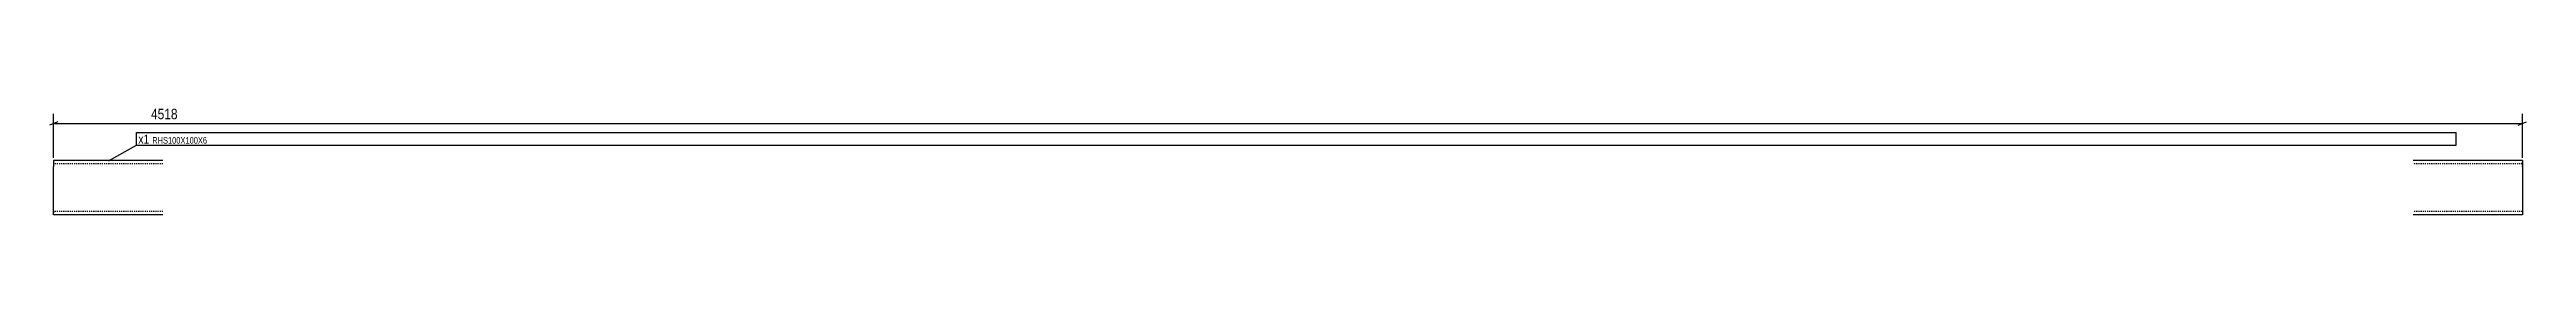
# Model space of a CAD drawing. Header units: millimetres. Extents: x 15 to 4548, y 15 to 215.
import ezdxf

# ---------------------------------------------------------------- set-up
doc = ezdxf.new("R2010")
doc.units = ezdxf.units.MM
doc.linetypes.add('DXK_LINE_DOT2', pattern=[3.9198, 1.9599, -1.9599])
for name, color, linetype in [('MÅLSÆTNING', 7, 'Continuous'), ('STÅL', 7, 'Continuous'), ('TEKST', 7, 'Continuous')]:
    doc.layers.add(name, color=color, linetype=linetype)
doc.styles.add('Arial Narrow', font='ARIALN.TTF', dxfattribs={"height": 0.2})

msp = doc.modelspace()

# ---------------------------------------------------------------- linework, layer by layer
at = {"layer": 'MÅLSÆTNING', "color": 7, "linetype": 'Continuous'}
for p, q in [((30, 185.9), (15, 179.9)), ((22.5, 120), (22.5, 200.7)), ((22.5, 182.9), (4540, 182.9)), ((4532.5, 179.9), (4547.5, 185.9)), ((4540, 120), (4540, 200.7))]:
    msp.add_line(p, q, dxfattribs=at)
at = {"layer": 'STÅL', "color": 2, "linetype": 'Continuous'}
for p, q in [((22.5, 115), (22.5, 103)), ((222.5, 115), (22.5, 115)), ((22.5, 22.4), (22.5, 103)), ((4540, 115), (4340, 115)), ((4540, 115), (4540, 114.1)), ((4540, 114.1), (4540, 103)), ((4540, 103), (4540, 27)), ((22.5, 15.9), (22.5, 22.4)), ((22.5, 15), (22.5, 15.9)), ((222.5, 15), (22.5, 15)), ((4540, 15), (4340, 15)), ((4540, 27), (4540, 15))]:
    msp.add_line(p, q, dxfattribs=at)
at = {"layer": 'STÅL', "color": 7, "linetype": 'DXK_LINE_DOT2'}
for p, q in [((222.5, 109), (22.5, 109)), ((4540, 109), (4340, 109)), ((4540, 103), (4540, 111.5)), ((22.5, 22.4), (22.5, 21.5)), ((22.5, 21), (22.5, 21.5)), ((222.5, 21), (22.5, 21)), ((22.5, 21), (22.5, 18.5)), ((22.5, 15), (22.5, 15)), ((4540, 21), (4340, 21)), ((4540, 21), (4540, 21.5))]:
    msp.add_line(p, q, dxfattribs=at)

# ---------------------------------------------------------------- next in the draw order: wipeouts: each hides what was drawn before it
at = {"color": 0}
for points, layer in [([(4365.9, 186.7), (4365.9, 214.7), (196.6, 214.7), (196.6, 186.7)], 'MÅLSÆTNING'), ([(197.6, 145.8), (197.6, 163.3), (177.4, 163.3), (177.4, 145.8)], 'TEKST')]:
    msp.add_wipeout(points, dxfattribs=at).dxf.layer = layer

# ---------------------------------------------------------------- next in the draw order: texts
at = {"layer": 'MÅLSÆTNING', "color": 3, "style": 'Arial Narrow'}
msp.add_text('4518', height=19.09, dxfattribs=at).set_placement((200.6, 190.7))

# ---------------------------------------------------------------- next in the draw order: wipeouts: each hides what was drawn before it
at = {"color": 0}
msp.add_wipeout([(197.6, 145.8), (197.6, 163.3), (177.4, 163.3), (177.4, 145.8)], dxfattribs=at).dxf.layer = 'TEKST'

# ---------------------------------------------------------------- next in the draw order: linework, layer by layer
at = {"layer": 'TEKST', "color": 7, "linetype": 'Continuous'}
for p, q in [((122.7, 114.5), (174.4, 142.8)), ((174.4, 142.8), (174.4, 166.3))]:
    msp.add_line(p, q, dxfattribs=at)

# ---------------------------------------------------------------- next in the draw order: wipeouts: each hides what was drawn before it
at = {"color": 0}
msp.add_wipeout([(4415.9, 145.8), (4415.9, 158.3), (202.9, 158.3), (202.9, 145.8)], dxfattribs=at).dxf.layer = 'TEKST'

# ---------------------------------------------------------------- next in the draw order: wipeouts: each hides what was drawn before it
msp.add_wipeout([(4415.9, 145.8), (4415.9, 158.3), (202.9, 158.3), (202.9, 145.8)], dxfattribs=at).dxf.layer = 'TEKST'

# ---------------------------------------------------------------- next in the draw order: linework, layer by layer
at = {"layer": 'TEKST', "color": 7, "linetype": 'Continuous'}
for p, q in [((174.4, 166.3), (4418.9, 166.3)), ((174.4, 142.8), (4418.9, 142.8)), ((4418.9, 142.8), (4418.9, 166.3))]:
    msp.add_line(p, q, dxfattribs=at)

# ---------------------------------------------------------------- next in the draw order: texts
at = {"layer": 'TEKST', "color": 3, "style": 'Arial Narrow'}
for s, height, p in [('x1', 16.7, (177.4, 145.8)), ('RHS100X100X6', 11.93, (202.9, 145.8))]:
    msp.add_text(s, height=height, dxfattribs=at).set_placement(p)

doc.saveas('drawing.dxf')
